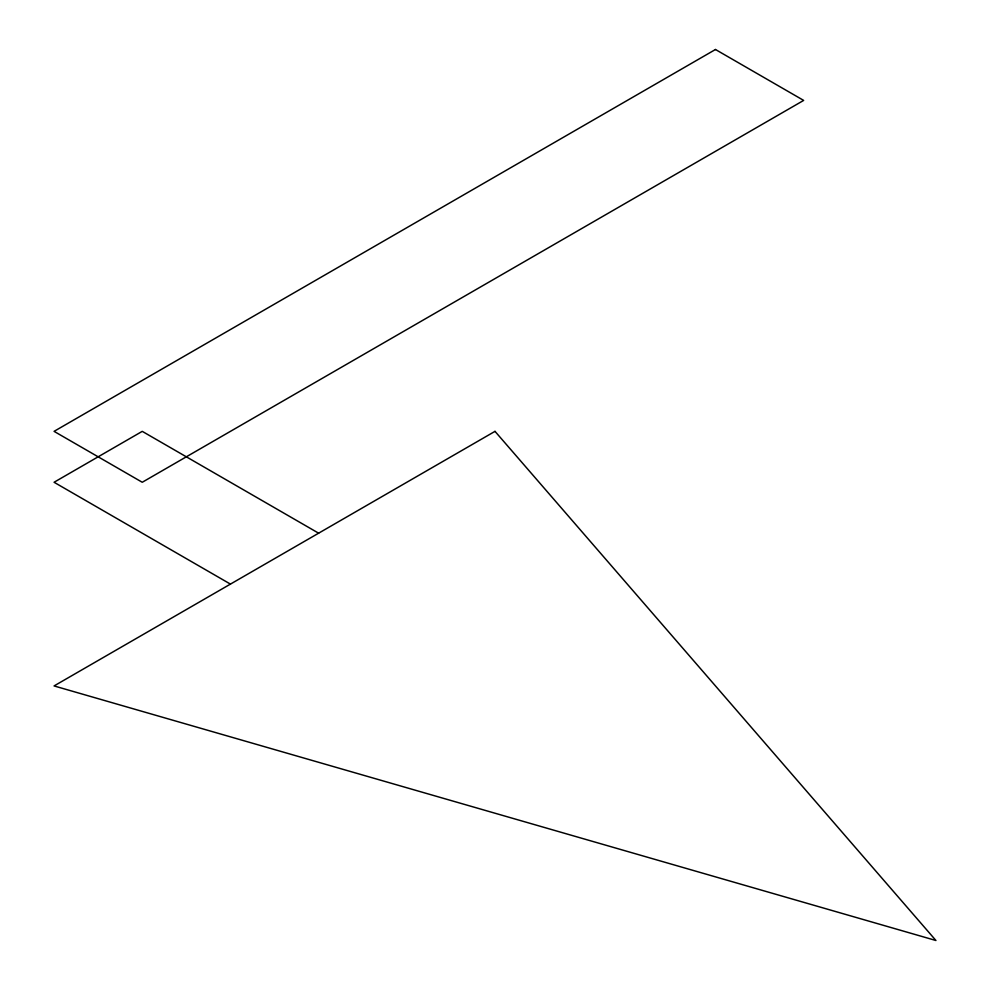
<?xml version="1.0" encoding="UTF-8"?>
<svg xmlns="http://www.w3.org/2000/svg" width="990" height="990" viewBox="0 0 990 990"><rect width="100%" height="100%" fill="white"/><g stroke="black" fill="none" stroke-linecap="round" stroke-linejoin="round"><path stroke-width="1.49" d="M318.632 533.189L142.251 431.355L54.066 482.266L230.435 584.1M715.473 49.5L54.066 431.355L142.251 482.266L803.657 100.411L715.473 49.5M495 431.355L54.066 685.934L935.934 940.5L495 431.355"/></g></svg>
